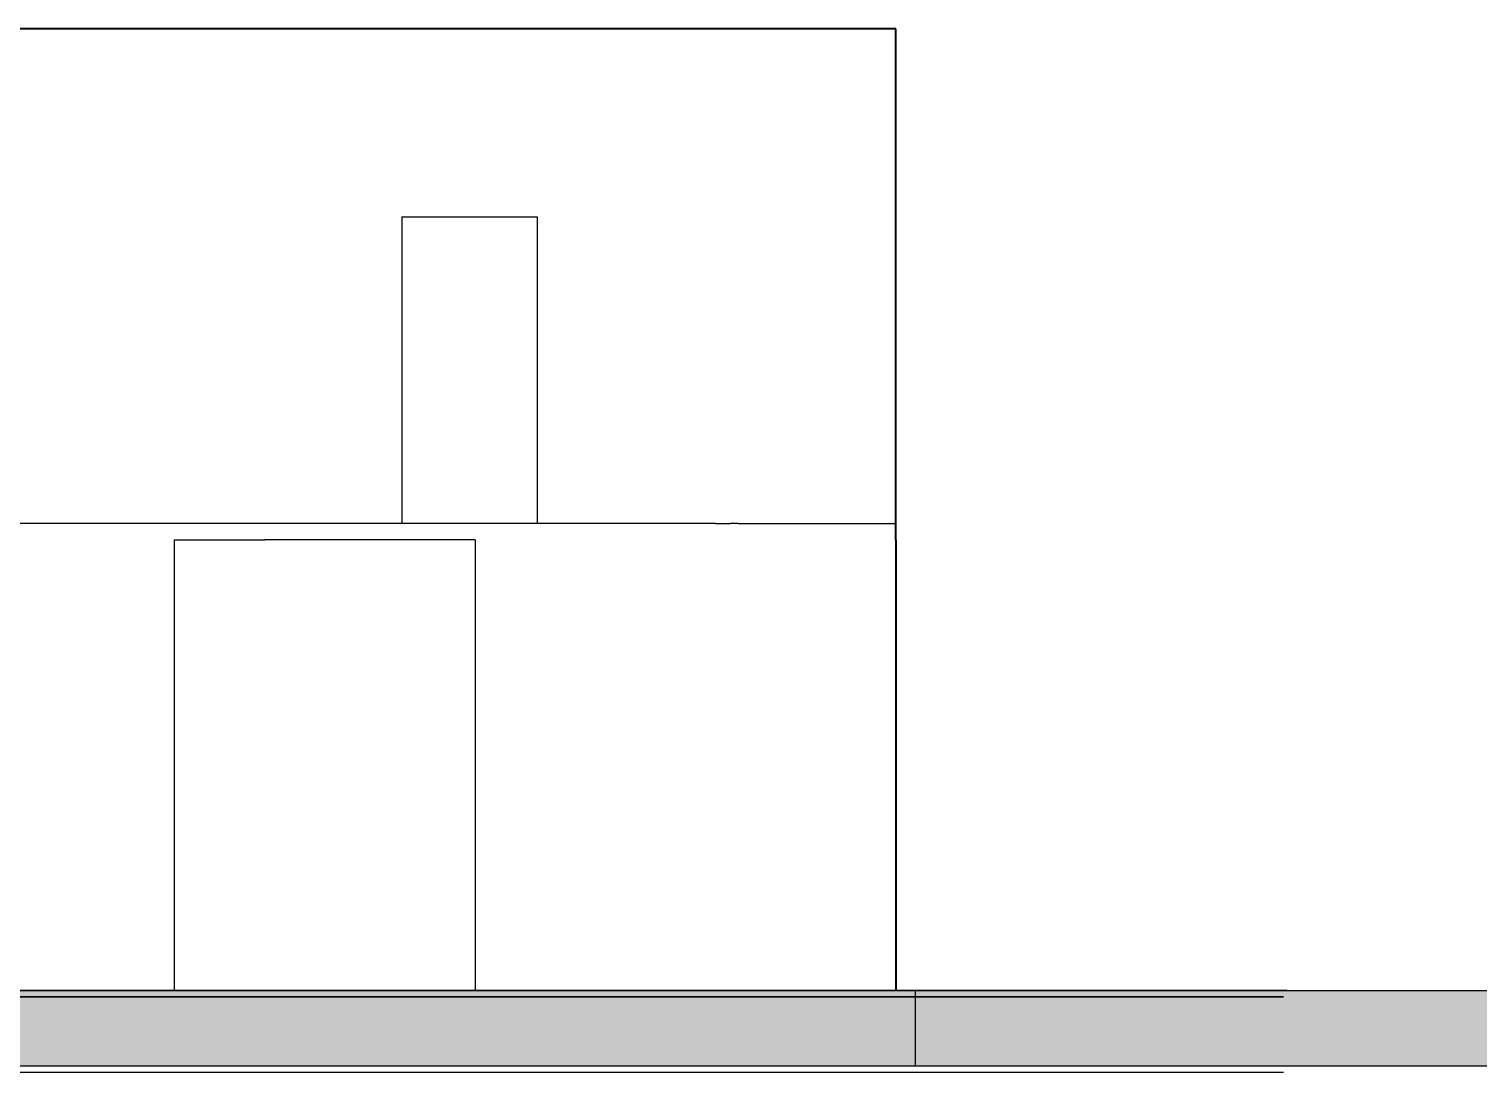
# Model space of a CAD drawing. Header units: millimetres. Extents: x -1966 to 205283, y -140015 to 7000.
# Drawn here: x 13579 to 23224, y -542 to 6400 of the extents above; entities that cross this region are included whole.
import ezdxf

# ---------------------------------------------------------------- set-up
doc = ezdxf.new("R2010")
doc.units = ezdxf.units.MM
doc.header["$LTSCALE"] = 1000
doc.layers.add('1', color=7, linetype='Continuous', lineweight=40)

msp = doc.modelspace()

# ---------------------------------------------------------------- hatches: boundary and pattern name
h = msp.add_hatch(color=256)
h.dxf.hatch_style = 1
h.paths.add_polyline_path([(19478.4, 0.1), (10469.3, 0.1), (1548.4, 0.1), (1548.4, -499.9), (19478.4, -499.9)])
h.paths.add_polyline_path([(25648, 0.1), (22832.4, 0.1), (22832.3, 0), (22832.2, 0.1), (21950.2, 0.1), (20205.5, 0.1), (20203.9, 0.1), (19478.4, 0.1), (19478.4, -499.9), (21950.2, -499.9), (25648, -499.9)])
h = msp.add_hatch(color=256)
h.dxf.hatch_style = 1
h.paths.add_polyline_path([(32380, 0.1), (25663.6, 0.1), (22832.4, 0.1), (22832.3, 0), (22832.2, 0.1), (21950.2, 0.1), (20205.5, 0.1), (20203.9, 0.1), (19540.9, 0.1), (19478.4, 0.1), (19478.4, -499.9), (21950.2, -499.9), (25648, -499.9), (32380, -499.9), (55110.6, -499.9), (65031.2, -499.9), (65031.2, 0.1), (55050.1, 0.1), (54418.4, 0.1), (54297.1, 0.1)])

# ---------------------------------------------------------------- linework, layer by layer
for p, q in [((16061.4, 5149.1), (16061.4, 3108)), ((16061.4, 5149.1), (16961.4, 5149.1)), ((16961.4, 5149.1), (16961.4, 3108)), ((14948.4, 3108), (13348.4, 3108)), ((16548.4, 3108), (14948.4, 3108)), ((18148.4, 3108), (16548.4, 3108)), ((18148.4, 3108), (18248.4, 3108)), ((18298.4, 3108), (18248.4, 3108)), ((18298.4, 3108), (19348.4, 3108)), ((14548.4, 3000.1), (15148.4, 3000.1)), ((14548.4, 2550.1), (14548.4, 3000.1)), ((16548.4, 3000.1), (15148.4, 3000.1)), ((16548.4, 3000.1), (16548.4, 2950.1)), ((16548.4, 2950.1), (16548.4, 2850.1)), ((16548.4, 2850.1), (16548.4, 2550.1)), ((14548.4, 0.1), (14548.4, 2550.1)), ((16548.4, 2550.1), (16548.4, 1.1)), ((1.5, 0.1), (21950.2, 0.1)), ((1.5, 0.1), (21950.2, 0.1)), ((8150.6, 0.1), (14548.4, 0.1)), ((21950.2, 0.1), (10469.3, 0.1)), ((15688.1, 0.1), (14384.5, 0.1)), ((15688.1, 0.1), (15014.7, 0.1)), ((15688.1, 0.1), (15382.7, 0.1)), ((15388.9, 1.1), (16548.4, 1.1)), ((15389.1, 0.1), (16548.4, 0.1)), ((15498.6, 0.1), (15776, 0.1)), ((15541.8, 0.1), (15854.6, 0.1)), ((15566.3, 0.1), (16258.3, 0.1)), ((15600.6, 0.1), (15713, 0.1)), ((15884.7, 0.1), (15624.5, 0.1)), ((15671.4, 0.1), (15894.9, 0.1)), ((15688.1, 0.1), (16429, 0.1)), ((15688.1, 0.1), (16938.4, 0.1)), ((15735.1, 0.1), (15696.8, 0.1)), ((15697.6, 0.1), (15760.5, 0.1)), ((15713, 0.1), (15975.3, 0.1)), ((15719.5, 0.1), (15842.3, 0.1)), ((15783.6, 0.1), (15927.4, 0.1)), ((15799.5, 0.1), (16174.5, 0.1)), ((15812.3, 0.1), (16011.3, 0.1)), ((15896.9, 0.1), (15890.8, 0.1)), ((15893.4, 0.1), (16051, 0.1)), ((15894.3, 0.1), (16972.6, 0.1)), ((15944.9, 0.1), (16955.5, 0.1)), ((15948.6, 0.1), (16324.8, 0.1)), ((15954.8, 0.1), (16115, 0.1)), ((16038.6, 0.1), (16099.7, 0.1)), ((16054.7, 0.1), (16445, 0.1)), ((16088.2, 0.1), (16238, 0.1)), ((16099.1, 0.1), (16957.5, 0.1)), ((16141.8, 0.1), (16290.8, 0.1)), ((16142.3, 0.1), (16362.8, 0.1)), ((16166.1, 0.1), (16479.5, 0.1)), ((16171.5, 0.1), (16314.5, 0.1)), ((16188.4, 0.1), (16707.9, 0.1)), ((16191.3, 0.1), (16606.4, 0.1)), ((16211.4, 0.1), (16210.4, 0.1)), ((16248.5, 0.1), (16493.5, 0.1)), ((16269.9, 0.1), (17001.1, 0.1)), ((16269.9, 0.1), (16958.9, 0.1)), ((16273.1, 0.1), (16955.5, 0.1)), ((16276.4, 0.1), (16501.6, 0.1)), ((16315.3, 0.1), (16626.4, 0.1)), ((16324.8, 0.1), (16380.6, 0.1)), ((16326.1, 0.1), (16860.2, 0.1)), ((16351.6, 0.1), (16695.4, 0.1)), ((16356.2, 0.1), (16479.5, 0.1)), ((16395.2, 0.1), (16565.3, 0.1)), ((16402.3, 0.1), (16576.1, 0.1)), ((16418.7, 0.1), (16993, 0.1)), ((16432.9, 0.1), (16664.7, 0.1)), ((16462.3, 0.1), (16797.4, 0.1)), ((16493.3, 0.1), (16791.4, 0.1)), ((16541.2, 0.1), (16907.5, 0.1)), ((16548.4, 1.1), (16548.4, 0.1)), ((16548.4, 0.1), (19348.4, 0.1)), ((16555.6, 0.1), (16964.9, 0.1)), ((16561.6, 0.1), (16638.4, 0.1)), ((16594, 0.1), (16831.2, 0.1)), ((16611.7, 0.1), (16832.9, 0.1)), ((16621.8, 0.1), (16721.2, 0.1)), ((16629.9, 0.1), (16724.5, 0.1)), ((16654.2, 0.1), (16920.6, 0.1)), ((16680.7, 0.1), (16988.8, 0.1)), ((16691, 0.1), (16749.2, 0.1)), ((16698.2, 0.1), (17003.5, 0.1)), ((16707.5, 0.1), (16871.4, 0.1)), ((18601.2, 0.1), (18262.1, 0.1)), ((18404.6, 0.1), (18263.4, 0.1)), ((18612.2, 0.1), (18264, 0.1)), ((19132.2, 0.1), (18267.4, 0.1)), ((18896.7, 0.1), (18270, 0.1)), ((19577.6, 0.1), (18273.9, 0.1)), ((19420, 0.1), (18274.2, 0.1)), ((18451.6, 0.1), (18294.5, 0.1)), ((18657.2, 0.1), (18308.4, 0.1)), ((18676.5, 0.1), (18310.8, 0.1)), ((18514.5, 0.1), (18331, 0.1)), ((18458.9, 0.1), (18332.7, 0.1)), ((18609.9, 0.1), (18348.3, 0.1)), ((18885.7, 0.1), (18352.9, 0.1)), ((19068.5, 0.1), (18359.2, 0.1)), ((18573.6, 0.1), (18381.3, 0.1)), ((18980.2, 0.1), (18392.5, 0.1)), ((18822.5, 0.1), (18411.8, 0.1)), ((19198.9, 0.1), (18421.8, 0.1)), ((18902.7, 0.1), (18427.4, 0.1)), ((19240, 0.1), (18430.1, 0.1)), ((18670.1, 0.1), (18479.7, 0.1)), ((18698.4, 0.1), (18486, 0.1)), ((18849, 0.1), (18547.9, 0.1)), ((18728.7, 0.1), (18557.4, 0.1)), ((18971.4, 0.1), (18601.6, 0.1)), ((19242.3, 0.1), (18602.6, 0.1)), ((19028.6, 0.1), (18653.6, 0.1)), ((19089.3, 0.1), (18657.8, 0.1)), ((19474.1, 0.1), (18668.7, 0.1)), ((18884.8, 0.1), (18680.5, 0.1)), ((18987.8, 0.1), (18705.8, 0.1)), ((19036.4, 0.1), (18749.6, 0.1)), ((19079.5, 0.1), (18802.6, 0.1)), ((19219.7, 0.1), (18828.4, 0.1)), ((18919.3, 0.1), (18851.9, 0.1)), ((19015, 0.1), (18880.7, 0.1)), ((19577.6, 0.1), (18904.1, 0.1)), ((19413.5, 0.1), (18907.5, 0.1)), ((19033.1, 0.1), (18940.9, 0.1)), ((19141.4, 0.1), (18969.6, 0.1)), ((19106, 0.1), (19029.8, 0.1)), ((19138.3, 0.1), (19042, 0.1)), ((19242, 0.1), (19058.4, 0.1)), ((19337.2, 0.1), (19067.8, 0.1)), ((19154, 0.1), (19127.7, 0.1)), ((19213.9, 0.1), (19135.4, 0.1)), ((19288, 0.1), (19178.7, 0.1)), ((19311, 0.1), (19184.9, 0.1)), ((19399.4, 0.1), (19239.2, 0.1)), ((19577.6, 0.1), (19272.1, 0.1)), ((19335.8, 0.1), (19348.2, 0.1)), ((19478.4, 0.1), (19348.4, 0.1)), ((21950.2, 0.1), (19348.4, 0.1)), ((21950.2, 0.1), (19348.4, 0.1)), ((19363.3, 0.1), (19439.7, 0.1)), ((19457.1, 0.1), (19381.1, 0.1)), ((19388, 0.1), (19665.4, 0.1)), ((19411.5, 0.1), (19490, 0.1)), ((19431.2, 0.1), (19744, 0.1)), ((19453.5, 0.1), (19461.1, 0.1)), ((19455.8, 0.1), (20147.7, 0.1)), ((19478.4, 0.1), (19478.4, -499.9)), ((19478.4, 0.1), (21950.2, 0.1)), ((19490, 0.1), (19602.4, 0.1)), ((19774.2, 0.1), (19514, 0.1)), ((19540.9, 0.1), (20205.5, 0.1)), ((19560.9, 0.1), (19784.3, 0.1)), ((19577.6, 0.1), (20318.4, 0.1)), ((19577.6, 0.1), (20827.9, 0.1)), ((19624.5, 0.1), (19586.3, 0.1)), ((19587, 0.1), (19649.9, 0.1)), ((19602.4, 0.1), (19864.7, 0.1)), ((19608.9, 0.1), (19731.7, 0.1)), ((19673.1, 0.1), (19816.8, 0.1)), ((19688.9, 0.1), (20064, 0.1)), ((19701.7, 0.1), (19900.7, 0.1)), ((19786.3, 0.1), (19780.3, 0.1)), ((19782.9, 0.1), (19940.5, 0.1)), ((19783.7, 0.1), (20862, 0.1)), ((19834.3, 0.1), (20844.9, 0.1)), ((19838, 0.1), (20214.2, 0.1)), ((19844.2, 0.1), (20004.4, 0.1)), ((19928, 0.1), (19989.1, 0.1)), ((19944.1, 0.1), (20334.4, 0.1)), ((19977.6, 0.1), (20127.4, 0.1)), ((19988.6, 0.1), (20846.9, 0.1)), ((20031.2, 0.1), (20180.2, 0.1)), ((20031.8, 0.1), (20252.2, 0.1)), ((20055.5, 0.1), (20368.9, 0.1)), ((20060.9, 0.1), (20203.9, 0.1)), ((20077.8, 0.1), (20597.3, 0.1)), ((20080.7, 0.1), (20495.8, 0.1)), ((20100.8, 0.1), (20099.8, 0.1)), ((20137.9, 0.1), (20382.9, 0.1)), ((20159.3, 0.1), (20890.5, 0.1)), ((20159.3, 0.1), (20848.3, 0.1)), ((20162.6, 0.1), (20845, 0.1)), ((20165.9, 0.1), (20391, 0.1)), ((20203.9, 0.1), (21950.2, 0.1)), ((20204.7, 0.1), (20515.9, 0.1)), ((21950.2, 0.1), (20205.5, 0.1)), ((20205.5, 0.1), (21950.2, 0.1)), ((21950.2, 0.1), (20205.5, 0.1)), ((20214.2, 0.1), (20270, 0.1)), ((20215.6, 0.1), (20749.7, 0.1)), ((20241, 0.1), (20584.8, 0.1)), ((20245.6, 0.1), (20368.9, 0.1)), ((20284.6, 0.1), (20454.7, 0.1)), ((20291.7, 0.1), (20465.5, 0.1)), ((20307, 0.1), (21950.2, 0.1)), ((20308.1, 0.1), (20882.5, 0.1)), ((20322.3, 0.1), (20554.1, 0.1)), ((20351.7, 0.1), (20686.9, 0.1)), ((20357.8, 0.1), (21950.2, 0.1)), ((20382.7, 0.1), (20680.8, 0.1)), ((20408.6, 0.1), (21950.2, 0.1)), ((20430.6, 0.1), (20797, 0.1)), ((20445, 0.1), (20854.4, 0.1)), ((20451, 0.1), (20527.9, 0.1)), ((20483.5, 0.1), (20720.6, 0.1)), ((20501.1, 0.1), (20722.4, 0.1)), ((20511.3, 0.1), (20610.6, 0.1)), ((20519.3, 0.1), (20613.9, 0.1)), ((20543.6, 0.1), (20810.1, 0.1)), ((20570.1, 0.1), (20878.2, 0.1)), ((20580.4, 0.1), (20638.6, 0.1)), ((20587.6, 0.1), (20892.9, 0.1)), ((20597, 0.1), (20760.8, 0.1)), ((21950.2, 0.1), (25663.6, 0.1)), ((21929.9, -42), (201, -42)), ((21929.9, -42), (201, -42)), ((21929.9, -42), (216.7, -42)), ((4131.2, -42), (21929.9, -42)), ((21929.9, -42), (4162.8, -42)), ((14222.7, -42), (11001.8, -42)), ((15126.4, -42), (11889, -42)), ((15856.2, -42), (12618.7, -42)), ((14562.7, -42), (12618.7, -42)), ((12998.5, -42), (14998.5, -42)), ((15709.5, -42), (13664.8, -42)), ((16587.2, -42), (14222.7, -42)), ((16057.9, -42), (14562.7, -42)), ((16779.2, -42), (14734.5, -42)), ((15126.4, -42), (14921.7, -42)), ((14998.5, -42), (16998.5, -42)), ((17656.9, -42), (15292.4, -42)), ((16787.7, -42), (15292.4, -42)), ((20894.4, -42), (15856.2, -42)), ((16057.9, -42), (16787.7, -42)), ((21929.9, -42), (16676.8, -42)), ((16998.5, -42), (17948.5, -42)), ((17948.5, -42), (18048.5, -42)), ((20000.1, -42), (17955.4, -42)), ((18098.5, -42), (18048.5, -42)), ((18198.5, -42), (18098.5, -42)), ((18198.5, -42), (18398.4, -42)), ((21929.9, -42), (18398.4, -42)), ((21929.9, -42), (18398.4, -42)), ((21929.9, -42), (18398.4, -42)), ((21929.9, -42), (18398.4, -42)), ((21929.9, -42), (18398.4, -42)), ((20346.3, -42), (18398.4, -42)), ((19544, -42), (18398.4, -42)), ((21929.9, -42), (18398.4, -42)), ((21069.9, -42), (19025.2, -42)), ((19538.1, -42), (21929.9, -42)), ((21929.9, -42), (19538.1, -42)), ((21929.9, -42), (20575.7, -42)), ((21929.9, -42), (21378, -42)), ((-18.7, -542), (21929.9, -542)), ((1548.4, -499.9), (19478.4, -499.9)), ((19478.4, -499.9), (21950.2, -499.9)), ((21950.2, -499.9), (25648, -499.9))]:
    msp.add_line(p, q)
at = {"layer": '1'}
for p, q in [((19348.4, 6400.1), (13448.4, 6400.1)), ((19348.4, 6300.1), (19348.4, 6400.1)), ((19348.4, 6150.1), (19348.4, 6300.1)), ((19348.4, 3150.1), (19348.4, 6150.1)), ((19348.4, 3000.1), (19348.4, 3150.1)), ((19348.4, 3000.1), (19348.4, 0.1))]:
    msp.add_line(p, q, dxfattribs=at)

doc.saveas('drawing.dxf')
